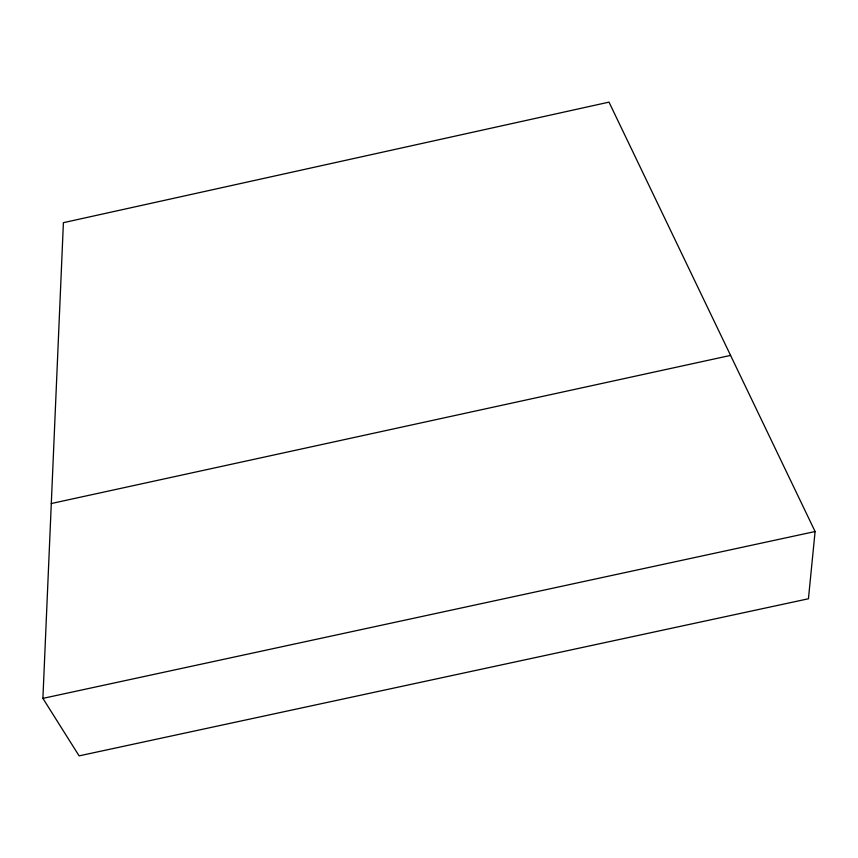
<?xml version="1.0" encoding="UTF-8"?>
<svg xmlns="http://www.w3.org/2000/svg" width="858" height="858" viewBox="0 0 858 858"><rect width="100%" height="100%" fill="white"/><g stroke="black" fill="none" stroke-linecap="round" stroke-linejoin="round"><path stroke-width="1.29" d="M42.9 698.38L63.406 222.672L609.008 102.134L815.1 531.531L808.44 598.766L79.108 755.866L42.9 698.38L815.1 531.531M51.298 503.528L730.566 355.405"/></g></svg>
